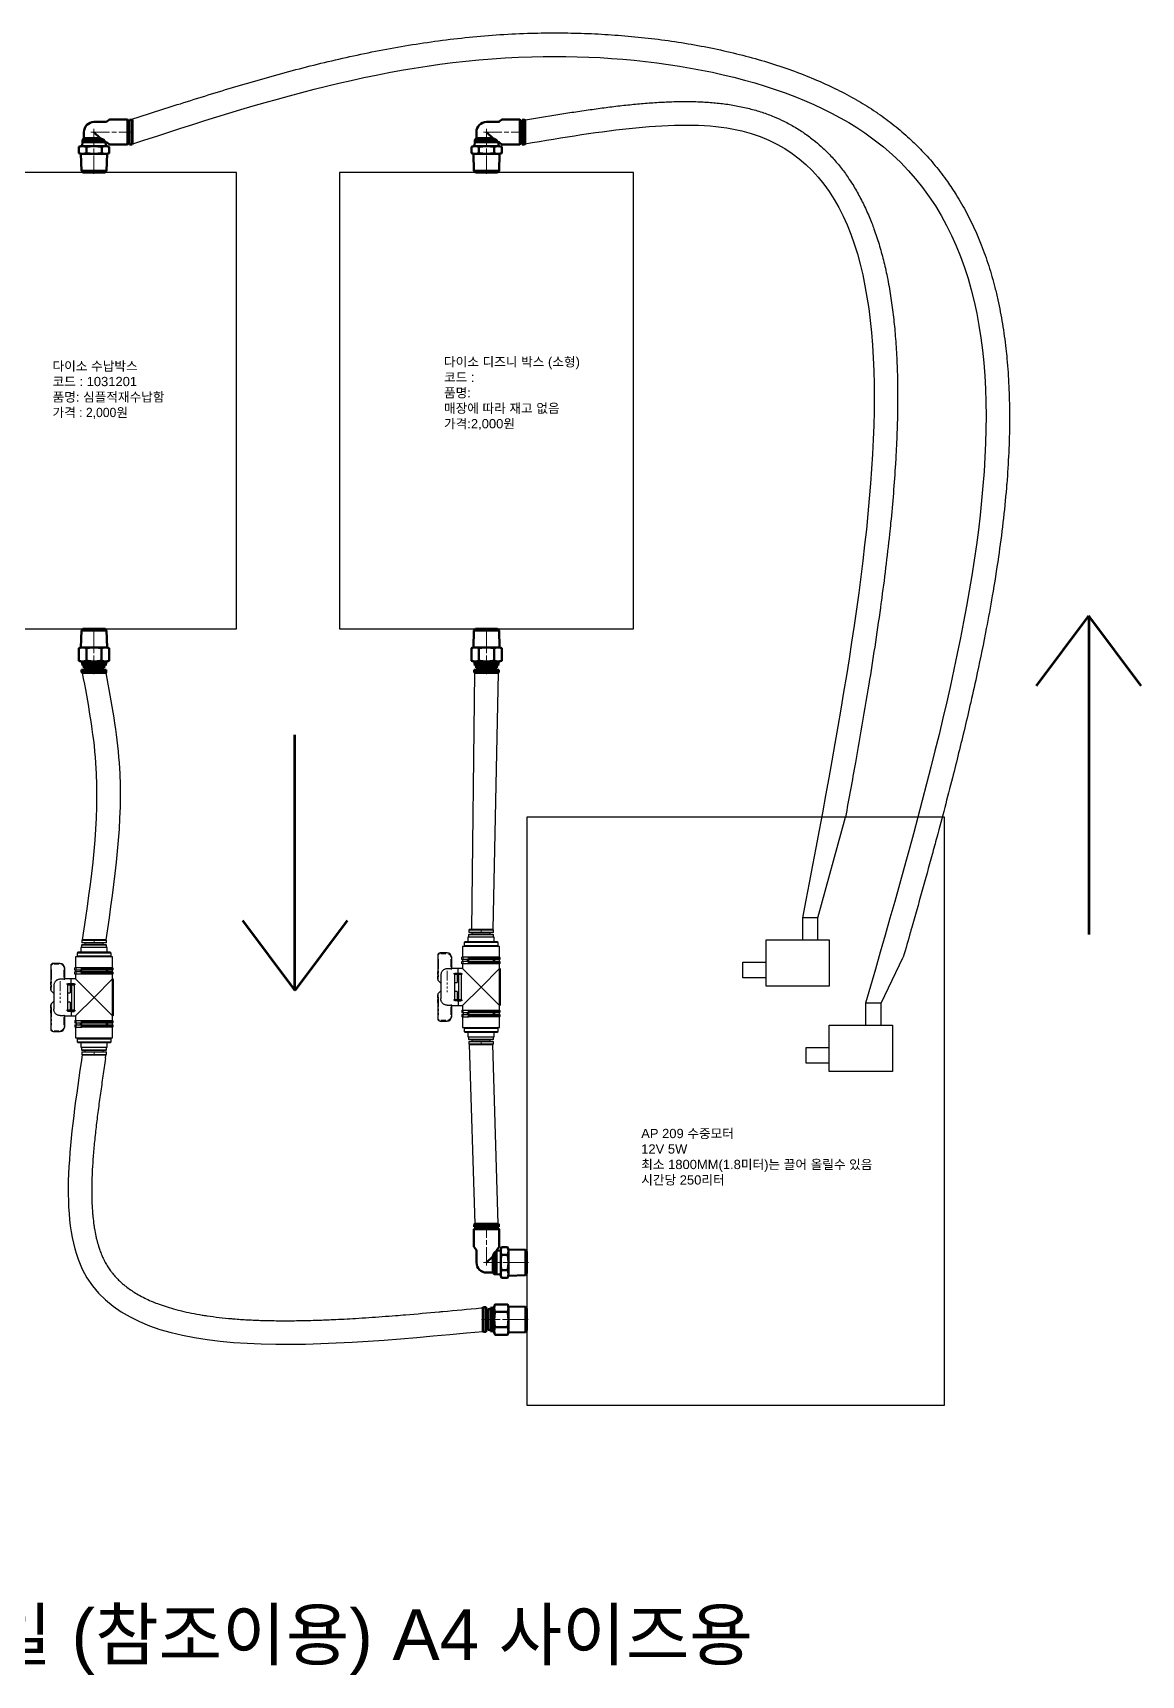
# Model space of a CAD drawing. Header units: millimetres. Extents: x 747 to 1883, y 1260 to 2217.
# Drawn here: x 898.8 to 1030.1, y 1479.7 to 1674.3 of the extents above; entities that cross this region are included whole.
import ezdxf

# ---------------------------------------------------------------- set-up
doc = ezdxf.new("R2010")
doc.units = ezdxf.units.MM
doc.linetypes.add('AM_ISO08W050', pattern=[18, 12, -1.5, 3, -1.5])
doc.linetypes.add('PHANTOM', pattern=[12.7, 6.35, -1.27, 1.27, -1.27, 1.27, -1.27])
doc.layers.add('AM_7', color=4, linetype='AM_ISO08W050', lineweight=20)
doc.layers.add('AM_VIS', color=7, linetype='Continuous', lineweight=50)
doc.layers.add('FORMAT', color=7, linetype='Continuous')
doc.styles.get("Standard").update_dxf_attribs({"font": 'arial.ttf'})

# ---------------------------------------------------------------- blocks, each defined once
blk = doc.blocks.new('GPL-1003')
at = {"layer": 'AM_7'}
for p, q in [((406.2, 2035.9), (433.2, 2035.9)), ((408.2, 2008.8), (408.2, 2037.9))]:
    blk.add_line(p, q, dxfattribs=at)
at = {"layer": 'AM_VIS'}
for p, q in [((408.2, 2042.4), (415.9, 2042.4)), ((416.5, 2042.7), (418, 2043.8)), ((418.6, 2044.1), (429.8, 2044.1)), ((430, 2043.8), (429.8, 2044.1)), ((429.8, 2027.8), (429.8, 2044.1)), ((430, 2043.8), (430, 2028)), ((431.1, 2041.8), (430, 2041.8)), ((431.1, 2041.8), (431.2, 2041.9)), ((431.1, 2041.8), (431.1, 2030.1)), ((431.2, 2027.9), (431.2, 2043.9)), ((432.8, 2043.9), (431.2, 2043.9)), ((432.8, 2043.9), (432.8, 2027.9)), ((432.8, 2043.9), (433.2, 2043.5)), ((433.2, 2043.5), (433.2, 2028.3)), ((400.7, 2029.4), (400.5, 2027.3)), ((401.7, 2031.9), (400.7, 2030.9)), ((400.7, 2029.4), (400.7, 2030.9)), ((414.5, 2030.9), (400.7, 2030.9)), ((415.7, 2029.4), (400.7, 2029.4)), ((401.7, 2031.9), (401.7, 2035.9)), ((412.2, 2031.9), (401.7, 2031.9)), ((412.2, 2031.9), (408.2, 2035.9)), ((412.2, 2031.9), (414.5, 2030.9)), ((414.5, 2030.9), (415.7, 2029.4)), ((415.7, 2029.4), (415.9, 2029.4)), ((415.7, 2029.4), (415.9, 2027.3)), ((416.5, 2029.2), (418, 2028)), ((418.6, 2027.8), (429.8, 2027.8)), ((430, 2028), (429.8, 2027.8)), ((431.1, 2030.1), (430, 2030.1)), ((431.1, 2030.1), (431.2, 2030)), ((432.8, 2027.9), (431.2, 2027.9)), ((432.8, 2027.9), (433.2, 2028.3)), ((399.7, 2026.8), (398.4, 2026.3)), ((398.4, 2022.3), (398.4, 2026.3)), ((399.7, 2021.8), (398.4, 2022.3)), ((400.9, 2026.8), (399.7, 2026.8)), ((400.1, 2010.8), (399.7, 2021.8)), ((399.7, 2021.8), (400.9, 2021.8)), ((408.2, 2026.8), (400.9, 2026.8)), ((400.9, 2021.8), (408.2, 2021.8)), ((403.3, 2022.3), (403.3, 2026.3)), ((415.6, 2026.8), (408.2, 2026.8)), ((408.2, 2021.8), (415.6, 2021.8)), ((413.2, 2022.3), (413.2, 2026.3)), ((416.7, 2026.8), (415.6, 2026.8)), ((415.6, 2021.8), (416.7, 2021.8)), ((416.4, 2010.8), (416.7, 2021.8)), ((416.7, 2026.8), (418.1, 2026.3)), ((416.7, 2021.8), (418.1, 2022.3)), ((418.1, 2022.3), (418.1, 2026.3)), ((401.1, 2009.8), (400.1, 2010.8)), ((400.1, 2010.8), (416.4, 2010.8)), ((415.4, 2009.8), (401.1, 2009.8)), ((415.4, 2009.8), (416.4, 2010.8))]:
    blk.add_line(p, q, dxfattribs=at)
for centre, radius, start, end in [((408.2, 2035.9), 6.5, 90, 180), ((415.9, 2043.4), 1, 270, 309.5226), ((418.6, 2043.1), 1, 90, 129.5226), ((415.9, 2028.4), 1, 50.4774, 90), ((418.6, 2028.8), 1, 230.4774, 270), ((400, 2027.3), 0.5, 270, 354.5077), ((416.4, 2027.3), 0.5, 185.4923, 270)]:
    blk.add_arc(centre, radius, start, end, dxfattribs=at)
for points, weights in [([(400.9, 2026.8), (399.7, 2026.8), (398.4, 2026.3)], [1, 1.05707706633, 1.03718535755]), ([(398.4, 2022.3), (399.7, 2021.8), (400.9, 2021.8)], [1.05396835254, 1.06559518032, 1]), ([(403.3, 2026.3), (402, 2026.8), (400.9, 2026.8)], [1.03718535755, 1.05707706633, 1]), ([(400.9, 2021.8), (402, 2021.8), (403.3, 2022.3)], [1, 1.06559518032, 1.05396835254]), ([(408.2, 2026.8), (406, 2026.8), (403.3, 2026.3)], [1, 1.05707706633, 1.03718535755]), ([(403.3, 2022.3), (406, 2021.8), (408.2, 2021.8)], [1.05396835254, 1.06559518032, 1]), ([(413.2, 2026.3), (410.5, 2026.8), (408.2, 2026.8)], [1.03718535755, 1.05707706633, 1]), ([(408.2, 2021.8), (410.5, 2021.8), (413.2, 2022.3)], [1, 1.06559518032, 1.05396835254]), ([(415.6, 2026.8), (414.5, 2026.8), (413.2, 2026.3)], [1, 1.05707706633, 1.03718535755]), ([(413.2, 2022.3), (414.5, 2021.8), (415.6, 2021.8)], [1.05396835254, 1.06559518032, 1]), ([(418.1, 2026.3), (416.7, 2026.8), (415.6, 2026.8)], [1.03718535755, 1.05707706633, 1]), ([(415.6, 2021.8), (416.7, 2021.8), (418.1, 2022.3)], [1, 1.06559518032, 1.05396835254])]:
    blk.add_rational_spline(points, weights, degree=2, dxfattribs=at)
blk = doc.blocks.new('GPC-1003')
at = {"layer": 'AM_7'}
blk.add_line((382.4, 2025.2), (412.7, 2025.2), dxfattribs=at)
at = {"layer": 'AM_VIS'}
for p, q in [((383.1, 2032.4), (384.1, 2033.4)), ((383.1, 2018.1), (383.1, 2032.4)), ((384.1, 2033.4), (395.1, 2033.7)), ((384.1, 2033.4), (384.1, 2017.1)), ((395.1, 2033.7), (395.6, 2035.1)), ((395.1, 2032.6), (395.1, 2033.7)), ((395.1, 2025.2), (395.1, 2032.6)), ((395.6, 2035.1), (403.7, 2035.1)), ((395.6, 2030.1), (403.7, 2030.1)), ((404.2, 2033.7), (403.7, 2035.1)), ((404.2, 2032.6), (404.2, 2033.7)), ((404.2, 2033), (405.2, 2033)), ((404.2, 2025.2), (404.2, 2032.6)), ((406.7, 2032.7), (405.2, 2033)), ((405.2, 2017.5), (405.2, 2033)), ((406.7, 2017.7), (406.7, 2032.7)), ((408.3, 2031.9), (406.7, 2031.9)), ((408.3, 2031.9), (408.3, 2018.6)), ((409.4, 2031.1), (408.3, 2031.1)), ((409.4, 2031.1), (409.5, 2031.2)), ((409.4, 2031.1), (409.4, 2019.4)), ((409.5, 2017.2), (409.5, 2033.2)), ((411.1, 2033.2), (409.5, 2033.2)), ((411.1, 2033.2), (411.1, 2017.2)), ((411.1, 2033.2), (411.5, 2032.8)), ((411.5, 2032.8), (411.5, 2017.6)), ((383.1, 2018.1), (384.1, 2017.1)), ((384.1, 2017.1), (395.1, 2016.7)), ((395.1, 2017.9), (395.1, 2025.2)), ((395.1, 2016.7), (395.1, 2017.9)), ((395.6, 2020.3), (403.7, 2020.3)), ((404.2, 2017.9), (404.2, 2025.2)), ((404.2, 2016.7), (404.2, 2017.9)), ((404.2, 2017.5), (405.2, 2017.5)), ((406.7, 2017.7), (405.2, 2017.5)), ((408.3, 2018.6), (406.7, 2018.6)), ((409.4, 2019.4), (408.3, 2019.4)), ((409.4, 2019.4), (409.5, 2019.3)), ((411.1, 2017.2), (409.5, 2017.2)), ((411.1, 2017.2), (411.5, 2017.6)), ((395.1, 2016.7), (395.6, 2015.4)), ((395.6, 2015.4), (403.7, 2015.4)), ((404.2, 2016.7), (403.7, 2015.4))]:
    blk.add_line(p, q, dxfattribs=at)
for points, weights in [([(395.6, 2035.1), (395.1, 2033.7), (395.1, 2032.6)], [1.08152359474, 1.0794349151, 1]), ([(395.1, 2032.6), (395.1, 2031.5), (395.6, 2030.1)], [1, 1.0794349151, 1.08152359474]), ([(395.6, 2030.1), (395.1, 2027.5), (395.1, 2025.2)], [1.08152359474, 1.0794349151, 1]), ([(404.2, 2032.6), (404.2, 2033.7), (403.7, 2035.1)], [1, 1.0794349151, 1.08152359474]), ([(403.7, 2030.1), (404.2, 2031.5), (404.2, 2032.6)], [1.08152359474, 1.0794349151, 1]), ([(404.2, 2025.2), (404.2, 2027.5), (403.7, 2030.1)], [1, 1.0794349151, 1.08152359474]), ([(395.1, 2025.2), (395.1, 2023), (395.6, 2020.3)], [1, 1.0794349151, 1.08152359474]), ([(395.6, 2020.3), (395.1, 2019), (395.1, 2017.9)], [1.08152359474, 1.0794349151, 1]), ([(395.1, 2017.9), (395.1, 2016.7), (395.6, 2015.4)], [1, 1.0794349151, 1.08152359474]), ([(403.7, 2020.3), (404.2, 2023), (404.2, 2025.2)], [1.08152359474, 1.0794349151, 1]), ([(404.2, 2017.9), (404.2, 2019), (403.7, 2020.3)], [1, 1.0794349151, 1.08152359474]), ([(403.7, 2015.4), (404.2, 2016.7), (404.2, 2017.9)], [1.08152359474, 1.0794349151, 1])]:
    blk.add_rational_spline(points, weights, degree=2, dxfattribs=at)
blk = doc.blocks.new('SW_CENTERMARKSYMBOL_4')
at = {"layer": 'FORMAT', "color": 0}
for p, q in [((-2.5, 0), (-3, 0)), ((0, 0), (-2.5, 0)), ((0, 2.5), (0, 3)), ((0, 0), (0, 2.5)), ((0, 0), (0, -2.5)), ((0, 0), (2.5, 0)), ((2.5, 0), (3, 0)), ((0, -2.5), (0, -3))]:
    blk.add_line(p, q, dxfattribs=at)
blk = doc.blocks.new('SW_CENTERMARKSYMBOL_5')
at = {"layer": 'FORMAT', "color": 0}
for p, q in [((-2.5, 0), (-3, 0)), ((0, 0), (-2.5, 0)), ((0, 2.5), (0, 3)), ((0, 0), (0, 2.5)), ((0, 0), (0, -2.5)), ((0, 0), (2.5, 0)), ((2.5, 0), (3, 0)), ((0, -2.5), (0, -3))]:
    blk.add_line(p, q, dxfattribs=at)
blk = doc.blocks.new('BUC_BALL_VALVE')
at = {"color": 7, "linetype": 'Continuous', "lineweight": 25}
for p, q in [((978.2, 1518.6), (977.9, 1518.3)), ((977.9, 1518.3), (977.9, 1516.8)), ((986.1, 1518.3), (977.9, 1518.3)), ((978.5, 1521.8), (978.1, 1521.4)), ((978.1, 1521.4), (978.1, 1519.8)), ((994, 1518.6), (978.2, 1518.6)), ((980.1, 1519.8), (980.2, 1519.7)), ((980.2, 1519.7), (980.2, 1518.6)), ((991.9, 1519.7), (980.2, 1519.7)), ((994.2, 1518.3), (986.1, 1518.3)), ((991.9, 1519.7), (992, 1519.8)), ((991.9, 1518.6), (991.9, 1519.7)), ((994.1, 1521.4), (993.7, 1521.8)), ((994.2, 1518.3), (994, 1518.6)), ((994.1, 1519.8), (994.1, 1521.4)), ((994.2, 1516.8), (994.2, 1518.3)), ((974.1, 1510.8), (974.1, 1503.8)), ((998.1, 1510.8), (974.1, 1510.8)), ((975.6, 1513.8), (975.1, 1513.3)), ((975.1, 1513.3), (975.1, 1511.3)), ((997.1, 1513.3), (975.1, 1513.3)), ((975.1, 1511.3), (975.6, 1510.8)), ((997.1, 1511.3), (975.1, 1511.3)), ((986.1, 1513.8), (975.6, 1513.8)), ((977.6, 1516.8), (977.6, 1513.8)), ((994.6, 1516.8), (977.6, 1516.8)), ((996.6, 1513.8), (986.1, 1513.8)), ((994.6, 1513.8), (994.6, 1516.8)), ((997.1, 1513.3), (996.6, 1513.8)), ((996.6, 1510.8), (997.1, 1511.3)), ((997.1, 1511.3), (997.1, 1513.3)), ((998.1, 1503.8), (998.1, 1510.8)), ((958.1, 1505.1), (958.1, 1489.1)), ((964.1, 1506.6), (959.6, 1506.6)), ((967.1, 1496.4), (967.1, 1503.6)), ((973.6, 1502.3), (973.6, 1503.8)), ((974.6, 1503.8), (973.6, 1503.8)), ((974.6, 1502.3), (973.6, 1502.3)), ((973.6, 1499.6), (973.6, 1501.1)), ((974.6, 1501.1), (973.6, 1501.1)), ((974.6, 1499.6), (973.6, 1499.6)), ((974.1, 1502.3), (974.1, 1501.1)), ((974.1, 1499.6), (974.1, 1496.6)), ((978.1, 1503.8), (974.6, 1503.8)), ((978.1, 1502.3), (974.6, 1502.3)), ((978.1, 1501.1), (974.6, 1501.1)), ((978.1, 1499.6), (974.6, 1499.6)), ((977.7, 1503.5), (977.7, 1502.6)), ((998.4, 1503.5), (977.7, 1503.5)), ((998.4, 1502.6), (977.7, 1502.6)), ((977.7, 1500.8), (977.7, 1499.9)), ((998.4, 1500.8), (977.7, 1500.8)), ((998.4, 1499.9), (977.7, 1499.9)), ((998.1, 1503.8), (978.1, 1503.8)), ((998.1, 1502.3), (978.1, 1502.3)), ((998.1, 1501.1), (978.1, 1501.1)), ((998.1, 1499.6), (978.1, 1499.6)), ((998.4, 1503.5), (998.1, 1503.8)), ((998.1, 1502.3), (998.4, 1502.6)), ((998.1, 1501.1), (998.1, 1502.3)), ((998.4, 1500.8), (998.1, 1501.1)), ((998.1, 1499.6), (998.4, 1499.9)), ((998.1, 1496.6), (998.1, 1499.6)), ((998.4, 1502.6), (998.4, 1503.5)), ((998.4, 1499.9), (998.4, 1500.8)), ((957.9, 1494.4), (958.1, 1494.4)), ((957.9, 1494.4), (957.9, 1494.3)), ((957.9, 1494.4), (958.1, 1494.4)), ((957.9, 1494.4), (957.9, 1494.4)), ((957.9, 1494.3), (958.1, 1494.3)), ((957.9, 1494.3), (957.9, 1494.2)), ((957.9, 1494.2), (958.1, 1494.2)), ((957.9, 1494.2), (957.9, 1494)), ((957.9, 1494), (957.9, 1493.8)), ((957.9, 1494), (958.1, 1494)), ((957.9, 1493.8), (958.1, 1493.8)), ((957.9, 1493.8), (957.9, 1493.4)), ((957.9, 1493.4), (958.1, 1493.4)), ((957.9, 1493.4), (957.9, 1493.2)), ((957.9, 1493.2), (958.1, 1493.2)), ((957.9, 1493.2), (957.9, 1493)), ((957.9, 1493), (958.1, 1493)), ((957.9, 1493), (957.9, 1492.9)), ((957.9, 1492.9), (958.1, 1492.9)), ((957.9, 1492.9), (957.9, 1492.8)), ((957.9, 1492.8), (958.1, 1492.8)), ((957.9, 1492.8), (957.9, 1492.7)), ((957.9, 1492.7), (958.1, 1492.7)), ((957.9, 1492.7), (958.1, 1492.7)), ((957.9, 1492.7), (957.9, 1492.7)), ((957.9, 1492.7), (958.1, 1492.7)), ((957.9, 1492.7), (957.9, 1492.7)), ((957.9, 1491.6), (957.9, 1490.6)), ((957.9, 1491.6), (958.1, 1491.6)), ((957.9, 1490.6), (957.9, 1489.6)), ((957.9, 1490.6), (958.1, 1490.6)), ((957.9, 1489.6), (958.1, 1489.6)), ((958.1, 1489.1), (958.6, 1488.6)), ((958.6, 1488.6), (960.1, 1487.1)), ((966.6, 1496.3), (964.1, 1496.3)), ((974.1, 1496.6), (967.1, 1496.6)), ((969.1, 1493.6), (970.6, 1493.6)), ((969.1, 1492.6), (969.1, 1493.6)), ((969.1, 1487.6), (969.1, 1492.6)), ((969.1, 1487.6), (970.6, 1487.6)), ((969.1, 1481.6), (969.1, 1487.6)), ((970.6, 1493.6), (970.6, 1492.6)), ((970.6, 1492.6), (970.6, 1487.6)), ((970.6, 1488), (971.8, 1488)), ((971.8, 1493.6), (973.3, 1493.6)), ((971.8, 1492.6), (971.8, 1493.6)), ((971.8, 1476.6), (971.8, 1492.6)), ((973.3, 1493.6), (973.3, 1492.6)), ((973.3, 1492.6), (973.3, 1476.6)), ((986.1, 1484.6), (974.1, 1496.6)), ((986.1, 1484.6), (998.1, 1496.6)), ((998.6, 1496.1), (998.1, 1496.6)), ((998.1, 1472.6), (998.1, 1496.6)), ((998.6, 1484.6), (998.6, 1496.1)), ((957.9, 1479.6), (957.9, 1478.6)), ((957.9, 1479.6), (958.1, 1479.6)), ((957.9, 1478.6), (958.1, 1478.6)), ((957.9, 1478.6), (957.9, 1477.6)), ((957.9, 1477.6), (958.1, 1477.6)), ((957.9, 1476.6), (958.1, 1476.6)), ((957.9, 1476.6), (957.9, 1476.5)), ((957.9, 1476.6), (958.1, 1476.6)), ((957.9, 1476.6), (957.9, 1476.6)), ((957.9, 1476.5), (958.1, 1476.5)), ((957.9, 1476.5), (957.9, 1476.3)), ((957.9, 1476.3), (958.1, 1476.3)), ((957.9, 1476.3), (957.9, 1476.2)), ((957.9, 1476.2), (958.1, 1476.2)), ((957.9, 1476.2), (957.9, 1476)), ((957.9, 1476), (957.9, 1475.8)), ((957.9, 1476), (958.1, 1476)), ((957.9, 1475.8), (957.9, 1475.3)), ((957.9, 1475.8), (958.1, 1475.8)), ((958.6, 1480.6), (958.1, 1480.1)), ((958.1, 1480.1), (958.1, 1464.1)), ((960.1, 1482.1), (958.6, 1480.6)), ((969.1, 1476.6), (969.1, 1481.6)), ((970.6, 1481.6), (969.1, 1481.6)), ((969.1, 1475.6), (969.1, 1476.6)), ((970.6, 1475.6), (969.1, 1475.6)), ((970.6, 1481.6), (970.6, 1476.6)), ((970.6, 1481.2), (971.8, 1481.2)), ((970.6, 1476.6), (970.6, 1475.6)), ((971.8, 1475.6), (971.8, 1476.6)), ((971.8, 1475.6), (973.3, 1475.6)), ((973.3, 1476.6), (973.3, 1475.6)), ((974.1, 1472.6), (986.1, 1484.6)), ((998.1, 1472.6), (986.1, 1484.6)), ((998.6, 1473.1), (998.6, 1484.6)), ((957.9, 1475.3), (958.1, 1475.3)), ((957.9, 1475.3), (957.9, 1475.1)), ((957.9, 1475.1), (958.1, 1475.1)), ((957.9, 1475.1), (957.9, 1474.9)), ((957.9, 1474.9), (958.1, 1474.9)), ((957.9, 1474.9), (957.9, 1474.8)), ((957.9, 1474.8), (958.1, 1474.8)), ((957.9, 1474.8), (957.9, 1474.7)), ((957.9, 1474.7), (958.1, 1474.7)), ((957.9, 1474.7), (957.9, 1474.6)), ((957.9, 1474.6), (958.1, 1474.6)), ((957.9, 1474.6), (958.1, 1474.6)), ((957.9, 1474.6), (957.9, 1474.6)), ((964.1, 1472.9), (966.6, 1472.9)), ((967.1, 1465.6), (967.1, 1472.8)), ((967.1, 1472.6), (974.1, 1472.6)), ((973.6, 1469.6), (973.6, 1468.1)), ((973.6, 1469.6), (974.6, 1469.6)), ((973.6, 1468.1), (974.6, 1468.1)), ((973.6, 1466.9), (973.6, 1465.4)), ((973.6, 1466.9), (974.6, 1466.9)), ((974.6, 1465.4), (973.6, 1465.4)), ((974.1, 1472.6), (974.1, 1469.6)), ((974.1, 1465.4), (974.1, 1458.4)), ((974.6, 1469.6), (978.1, 1469.6)), ((974.6, 1468.1), (974.6, 1466.9)), ((974.6, 1468.1), (978.1, 1468.1)), ((974.6, 1466.9), (978.1, 1466.9)), ((974.6, 1465.4), (978.1, 1465.4)), ((977.7, 1469.3), (998.4, 1469.3)), ((977.7, 1469.3), (977.7, 1468.4)), ((977.7, 1468.4), (998.4, 1468.4)), ((977.7, 1466.6), (998.4, 1466.6)), ((977.7, 1466.6), (977.7, 1465.7)), ((977.7, 1465.7), (998.4, 1465.7)), ((978.1, 1469.6), (998.1, 1469.6)), ((978.1, 1468.1), (998.1, 1468.1)), ((978.1, 1466.9), (998.1, 1466.9)), ((998.1, 1465.4), (978.1, 1465.4)), ((998.1, 1472.6), (998.6, 1473.1)), ((998.1, 1469.6), (998.1, 1472.6)), ((998.4, 1469.3), (998.1, 1469.6)), ((998.1, 1468.1), (998.4, 1468.4)), ((998.1, 1466.9), (998.1, 1468.1)), ((998.4, 1466.6), (998.1, 1466.9)), ((998.1, 1465.4), (998.4, 1465.7)), ((998.1, 1458.4), (998.1, 1465.4)), ((998.4, 1468.4), (998.4, 1469.3)), ((998.4, 1465.7), (998.4, 1466.6)), ((959.6, 1462.6), (964.1, 1462.6)), ((974.1, 1458.4), (998.1, 1458.4)), ((975.6, 1458.4), (975.1, 1457.9)), ((975.1, 1457.9), (975.1, 1455.9)), ((975.1, 1457.9), (997.1, 1457.9)), ((975.1, 1455.9), (975.6, 1455.4)), ((975.1, 1455.9), (986.1, 1455.9)), ((975.6, 1455.4), (996.6, 1455.4)), ((977.6, 1455.4), (977.6, 1452.4)), ((986.1, 1455.9), (997.1, 1455.9)), ((994.6, 1452.4), (994.6, 1455.4)), ((997.1, 1457.9), (996.6, 1458.4)), ((996.6, 1455.4), (997.1, 1455.9)), ((997.1, 1455.9), (997.1, 1457.9)), ((977.6, 1452.4), (986.1, 1452.4)), ((977.9, 1452.4), (977.9, 1450.8)), ((977.9, 1450.8), (978.2, 1450.6)), ((977.9, 1450.8), (994.2, 1450.8)), ((978.1, 1449.4), (978.1, 1447.8)), ((978.1, 1447.8), (978.5, 1447.4)), ((978.2, 1450.6), (994, 1450.6)), ((978.5, 1447.4), (993.7, 1447.4)), ((980.2, 1449.5), (980.1, 1449.4)), ((980.2, 1450.6), (980.2, 1449.5)), ((980.2, 1449.5), (991.9, 1449.5)), ((986.1, 1452.4), (994.6, 1452.4)), ((991.9, 1449.5), (991.9, 1450.6)), ((992, 1449.4), (991.9, 1449.5)), ((993.7, 1447.4), (994.1, 1447.8)), ((994, 1450.6), (994.2, 1450.8)), ((994.1, 1447.8), (994.1, 1449.4)), ((994.2, 1450.8), (994.2, 1452.4))]:
    blk.add_line(p, q, dxfattribs=at)
at = {"color": 8, "linetype": 'PHANTOM', "lineweight": 18}
for p, q in [((986.1, 1521.2), (986.1, 1520)), ((958.1, 1505.1), (958.2, 1505.1)), ((958.6, 1502.6), (958.6, 1491.1)), ((959.6, 1506.2), (959.6, 1506.4)), ((963.4, 1506.1), (960.2, 1506.1)), ((964.1, 1506.2), (964.1, 1506.4)), ((966.6, 1503.6), (966.9, 1503.6)), ((966.6, 1497.4), (966.6, 1502.5)), ((974.6, 1502.5), (974.6, 1503.6)), ((974.6, 1499.8), (974.6, 1500.9)), ((964.1, 1495.1), (964.1, 1481.2)), ((970.3, 1492.6), (969.3, 1492.6)), ((973, 1492.6), (972, 1492.6)), ((958.6, 1478.1), (958.6, 1466.6)), ((969.3, 1476.6), (970.3, 1476.6)), ((972, 1476.6), (973, 1476.6)), ((966.6, 1466.7), (966.6, 1471.8)), ((966.6, 1465.6), (966.9, 1465.6)), ((974.6, 1469.4), (974.6, 1468.3)), ((974.6, 1465.6), (974.6, 1466.7)), ((958.5, 1464.1), (958.2, 1464.1)), ((959.6, 1462.6), (959.6, 1462.7)), ((960.2, 1463.1), (963.4, 1463.1)), ((964.1, 1463), (964.1, 1462.7)), ((986.1, 1449.2), (986.1, 1448))]:
    blk.add_line(p, q, dxfattribs=at)
at = {"color": 7, "linetype": 'Continuous', "lineweight": 25}
for centre, radius, start, end in [((959.6, 1505.1), 1.5, 90, 180), ((964.1, 1503.6), 3, 0, 90), ((964.1, 1465.6), 3, 270, 0), ((959.6, 1464.1), 1.5, 180, 270)]:
    blk.add_arc(centre, radius, start, end, dxfattribs=at)
for points, knots in [([(986.1, 1521.4), (985.7, 1521.4), (985.1, 1521.4), (984.4, 1521.4), (983.6, 1521.4), (982.9, 1521.4), (982.3, 1521.4), (981.6, 1521.4), (981, 1521.4), (980.5, 1521.4), (980, 1521.4), (979.5, 1521.4), (979, 1521.4), (978.6, 1521.4), (978.4, 1521.4), (978.2, 1521.4), (978.1, 1521.4), (978.1, 1521.4), (978.1, 1521.4), (978.1, 1521.4)], [0, 0, 0, 0, 0.084673, 0.126899, 0.169124, 0.253768, 0.295988, 0.338208, 0.422802, 0.465017, 0.50723, 0.591781, 0.677645, 0.740193, 0.802744, 0.867081, 0.93142, 0.994679, 1, 1, 1, 1]), ([(986.1, 1519.8), (985.6, 1519.8), (985.1, 1519.8), (984.1, 1519.8), (983.6, 1519.8), (982.6, 1519.8), (982.2, 1519.8), (981.2, 1519.8), (980.8, 1519.8), (980, 1519.8), (979.7, 1519.8), (979.1, 1519.8), (978.8, 1519.8), (978.4, 1519.8), (978.3, 1519.8), (978.1, 1519.8), (978.1, 1519.8), (978.1, 1519.8)], [0, 0, 0, 0, 0.125, 0.125, 0.25, 0.25, 0.375, 0.375, 0.5, 0.5, 0.625, 0.625, 0.75, 0.75, 0.875, 0.875, 1, 1, 1, 1]), ([(993.7, 1521.8), (993.7, 1521.8), (993.7, 1521.8), (993.6, 1521.8), (993.6, 1521.8), (993.5, 1521.8), (993.5, 1521.8), (993.4, 1521.8), (993.2, 1521.8), (993, 1521.8), (992.9, 1521.8), (992.7, 1521.8), (992.5, 1521.8), (992.3, 1521.8), (992.1, 1521.8), (991.9, 1521.8), (991.7, 1521.8), (991.4, 1521.8), (990.9, 1521.8), (990.3, 1521.8), (989.7, 1521.8), (989.2, 1521.8), (988.9, 1521.8), (988.6, 1521.8), (988.4, 1521.8), (988, 1521.8), (987.6, 1521.8), (987.3, 1521.8), (987, 1521.8), (986.7, 1521.8), (986.4, 1521.8), (986, 1521.8), (985.6, 1521.8), (985.3, 1521.8), (985, 1521.8), (984.7, 1521.8), (984.3, 1521.8), (984, 1521.8), (983.6, 1521.8), (983.3, 1521.8), (983.1, 1521.8), (982.7, 1521.8), (982.4, 1521.8), (982.1, 1521.8), (981.8, 1521.8), (981.5, 1521.8), (981.2, 1521.8), (981, 1521.8), (980.7, 1521.8), (980.5, 1521.8), (980.2, 1521.8), (980, 1521.8), (979.8, 1521.8), (979.6, 1521.8), (979.4, 1521.8), (979.3, 1521.8), (979.1, 1521.8), (979, 1521.8), (978.8, 1521.8), (978.7, 1521.8), (978.6, 1521.8), (978.6, 1521.8), (978.5, 1521.8), (978.5, 1521.8), (978.5, 1521.8), (978.5, 1521.8), (978.5, 1521.8)], [0, 0, 0, 0, 0.011057, 0.033179, 0.044236, 0.066357, 0.077415, 0.099536, 0.121657, 0.14378, 0.154837, 0.17696, 0.188017, 0.199075, 0.221198, 0.232256, 0.243314, 0.265439, 0.287564, 0.331908, 0.354036, 0.376166, 0.387224, 0.398283, 0.409341, 0.4204, 0.442533, 0.453591, 0.46465, 0.475709, 0.486768, 0.497827, 0.51996, 0.531019, 0.542078, 0.553137, 0.564196, 0.586328, 0.597387, 0.608445, 0.619504, 0.630562, 0.652692, 0.66375, 0.674809, 0.696936, 0.707994, 0.719052, 0.741178, 0.752236, 0.763294, 0.785418, 0.796476, 0.818599, 0.829656, 0.840714, 0.862836, 0.873894, 0.896015, 0.907073, 0.929194, 0.940252, 0.962373, 0.97343, 0.995551, 1, 1, 1, 1]), ([(994.1, 1521.4), (994.1, 1521.4), (994, 1521.4), (993.8, 1521.4), (993.7, 1521.4), (993.4, 1521.4), (993.3, 1521.4), (993.1, 1521.4), (993, 1521.4), (992.6, 1521.4), (992.3, 1521.4), (991.8, 1521.4), (991.6, 1521.4), (991.2, 1521.4), (991, 1521.4), (990.3, 1521.4), (989.8, 1521.4), (989.1, 1521.4), (988.8, 1521.4), (988.3, 1521.4), (988, 1521.4), (987.5, 1521.4), (987.2, 1521.4), (986.6, 1521.4), (986.4, 1521.4), (986.1, 1521.4)], [0, 0, 0, 0, 0.125, 0.125, 0.25, 0.25, 0.3125, 0.3125, 0.375, 0.375, 0.5, 0.5, 0.5625, 0.5625, 0.625, 0.625, 0.75, 0.75, 0.8125, 0.8125, 0.875, 0.875, 0.9375, 0.9375, 1, 1, 1, 1]), ([(994.1, 1519.8), (994.1, 1519.8), (994.1, 1519.8), (994, 1519.8), (993.8, 1519.8), (993.6, 1519.8), (993.3, 1519.8), (992.9, 1519.8), (992.4, 1519.8), (991.9, 1519.8), (991.3, 1519.8), (990.7, 1519.8), (990.1, 1519.8), (989.4, 1519.8), (988.8, 1519.8), (988.1, 1519.8), (987.4, 1519.8), (986.8, 1519.8), (986.3, 1519.8), (986.1, 1519.8)], [0, 0, 0, 0, 0.048691, 0.113007, 0.179161, 0.245312, 0.309916, 0.374514, 0.441383, 0.508244, 0.566811, 0.625371, 0.686281, 0.747181, 0.797088, 0.846991, 0.898777, 0.950561, 1, 1, 1, 1]), ([(978.1, 1501.7), (978.1, 1501.6), (978.1, 1501.5), (978, 1501.4), (978, 1501.4), (977.8, 1501.2), (977.7, 1501.2), (977.6, 1501.2), (977.5, 1501.2), (977.4, 1501.2), (977.3, 1501.3), (977.2, 1501.3), (977.2, 1501.4), (977.1, 1501.5), (977.1, 1501.6), (977.1, 1501.8), (977.1, 1501.9), (977.2, 1502), (977.2, 1502), (977.4, 1502.2), (977.5, 1502.2), (977.7, 1502.2), (977.8, 1502.2), (978, 1502), (978, 1502), (978.1, 1501.9), (978.1, 1501.8), (978.1, 1501.7)], [0, 0, 0, 0, 0.0625, 0.0625, 0.125, 0.125, 0.25, 0.25, 0.3125, 0.3125, 0.375, 0.375, 0.4375, 0.4375, 0.5, 0.5, 0.5625, 0.5625, 0.625, 0.625, 0.75, 0.75, 0.875, 0.875, 0.9375, 0.9375, 1, 1, 1, 1]), ([(977.7, 1503.5), (977.8, 1503.5), (977.9, 1503.6), (978.1, 1503.7), (978.1, 1503.8)], [0, 0, 0, 0, 0.504254, 1, 1, 1, 1]), ([(978.1, 1502.3), (978.1, 1502.3), (977.9, 1502.4), (977.8, 1502.5), (977.7, 1502.6)], [0, 0, 0, 0, 0.495746, 1, 1, 1, 1]), ([(977.7, 1500.8), (977.8, 1500.8), (977.9, 1500.9), (978.1, 1501), (978.1, 1501.1)], [0, 0, 0, 0, 0.504254, 1, 1, 1, 1]), ([(978.1, 1499.6), (978.1, 1499.6), (977.9, 1499.7), (977.8, 1499.8), (977.7, 1499.9)], [0, 0, 0, 0, 0.495746, 1, 1, 1, 1]), ([(994, 1501.7), (994, 1501.8), (994, 1501.9), (994.1, 1502), (994.1, 1502), (994.3, 1502.2), (994.4, 1502.2), (994.6, 1502.2), (994.6, 1502.2), (994.7, 1502.2), (994.8, 1502.1), (994.9, 1502), (994.9, 1502), (995, 1501.9), (995, 1501.8), (995, 1501.6), (995, 1501.5), (994.9, 1501.4), (994.9, 1501.3), (994.8, 1501.2), (994.6, 1501.2), (994.4, 1501.2), (994.3, 1501.2), (994.1, 1501.4), (994.1, 1501.4), (994, 1501.5), (994, 1501.6), (994, 1501.7)], [0, 0, 0, 0, 0.0625, 0.0625, 0.125, 0.125, 0.25, 0.25, 0.3125, 0.3125, 0.375, 0.375, 0.4375, 0.4375, 0.5, 0.5, 0.5625, 0.5625, 0.625, 0.625, 0.75, 0.75, 0.875, 0.875, 0.9375, 0.9375, 1, 1, 1, 1]), ([(964.1, 1496.3), (963.8, 1496.3), (963.5, 1496.3), (963, 1496.2), (962.8, 1496.1), (962.3, 1495.9), (962, 1495.8), (961.6, 1495.5), (961.4, 1495.3), (961, 1494.9), (960.9, 1494.7), (960.6, 1494.2), (960.5, 1494), (960.3, 1493.5), (960.2, 1493.3), (960.1, 1492.7), (960.1, 1492.5), (960.1, 1492.2)], [0, 0, 0, 0, 0.125, 0.125, 0.25, 0.25, 0.375, 0.375, 0.5, 0.5, 0.625, 0.625, 0.75, 0.75, 0.875, 0.875, 1, 1, 1, 1]), ([(960.1, 1492.2), (960.1, 1491.7), (960.1, 1490.6), (960.1, 1487.9), (960.1, 1486.3), (960.1, 1482.9), (960.1, 1481.3), (960.1, 1478.5), (960.1, 1477.5), (960.1, 1477)], [0, 0, 0, 0, 0.25, 0.25, 0.5, 0.5, 0.75, 0.75, 1, 1, 1, 1]), ([(966.6, 1496.3), (966.7, 1496.3), (966.8, 1496.3), (967, 1496.4), (967.1, 1496.4), (967.1, 1496.4)], [0, 0, 0, 0, 0.5, 0.5, 1, 1, 1, 1]), ([(971.2, 1493.6), (971.3, 1493.6), (971.3, 1493.6), (971.5, 1493.5), (971.5, 1493.5), (971.6, 1493.3), (971.7, 1493.2), (971.7, 1493), (971.7, 1493), (971.6, 1492.9), (971.6, 1492.8), (971.5, 1492.7), (971.5, 1492.7), (971.3, 1492.6), (971.3, 1492.6), (971.1, 1492.6), (971, 1492.6), (970.9, 1492.7), (970.8, 1492.7), (970.7, 1492.9), (970.7, 1493), (970.7, 1493.2), (970.7, 1493.3), (970.8, 1493.5), (970.9, 1493.5), (971, 1493.6), (971.1, 1493.6), (971.2, 1493.6)], [0, 0, 0, 0, 0.0625, 0.0625, 0.125, 0.125, 0.25, 0.25, 0.3125, 0.3125, 0.375, 0.375, 0.4375, 0.4375, 0.5, 0.5, 0.5625, 0.5625, 0.625, 0.625, 0.75, 0.75, 0.875, 0.875, 0.9375, 0.9375, 1, 1, 1, 1]), ([(964.1, 1472.9), (963.8, 1472.9), (963.5, 1472.9), (963, 1473), (962.8, 1473.1), (962.3, 1473.3), (962, 1473.4), (961.6, 1473.7), (961.4, 1473.9), (961, 1474.3), (960.9, 1474.5), (960.6, 1474.9), (960.5, 1475.2), (960.3, 1475.7), (960.2, 1475.9), (960.1, 1476.5), (960.1, 1476.7), (960.1, 1477)], [0, 0, 0, 0, 0.125, 0.125, 0.25, 0.25, 0.375, 0.375, 0.5, 0.5, 0.625, 0.625, 0.75, 0.75, 0.875, 0.875, 1, 1, 1, 1]), ([(971.2, 1475.6), (971.1, 1475.6), (971, 1475.6), (970.9, 1475.7), (970.8, 1475.7), (970.7, 1475.9), (970.7, 1476), (970.7, 1476.1), (970.7, 1476.2), (970.7, 1476.3), (970.7, 1476.4), (970.8, 1476.5), (970.9, 1476.5), (971, 1476.6), (971.1, 1476.6), (971.3, 1476.6), (971.3, 1476.6), (971.5, 1476.5), (971.5, 1476.5), (971.6, 1476.3), (971.7, 1476.2), (971.7, 1476), (971.6, 1475.9), (971.5, 1475.7), (971.5, 1475.7), (971.3, 1475.6), (971.3, 1475.6), (971.2, 1475.6)], [0, 0, 0, 0, 0.0625, 0.0625, 0.125, 0.125, 0.25, 0.25, 0.3125, 0.3125, 0.375, 0.375, 0.4375, 0.4375, 0.5, 0.5, 0.5625, 0.5625, 0.625, 0.625, 0.75, 0.75, 0.875, 0.875, 0.9375, 0.9375, 1, 1, 1, 1]), ([(967.1, 1472.8), (967.1, 1472.8), (967, 1472.8), (966.8, 1472.8), (966.7, 1472.9), (966.6, 1472.9)], [0, 0, 0, 0, 0.5, 0.5, 1, 1, 1, 1]), ([(978.1, 1467.5), (978.1, 1467.4), (978.1, 1467.3), (978, 1467.2), (978, 1467.2), (977.8, 1467), (977.7, 1467), (977.6, 1467), (977.5, 1467), (977.4, 1467), (977.3, 1467.1), (977.2, 1467.1), (977.2, 1467.2), (977.1, 1467.3), (977.1, 1467.4), (977.1, 1467.6), (977.1, 1467.7), (977.2, 1467.8), (977.2, 1467.8), (977.4, 1468), (977.5, 1468), (977.7, 1468), (977.8, 1468), (978, 1467.8), (978, 1467.8), (978.1, 1467.7), (978.1, 1467.6), (978.1, 1467.5)], [0, 0, 0, 0, 0.0625, 0.0625, 0.125, 0.125, 0.25, 0.25, 0.3125, 0.3125, 0.375, 0.375, 0.4375, 0.4375, 0.5, 0.5, 0.5625, 0.5625, 0.625, 0.625, 0.75, 0.75, 0.875, 0.875, 0.9375, 0.9375, 1, 1, 1, 1]), ([(977.7, 1469.3), (977.8, 1469.3), (977.9, 1469.4), (978.1, 1469.5), (978.1, 1469.6)], [0, 0, 0, 0, 0.504254, 1, 1, 1, 1]), ([(978.1, 1468.1), (978.1, 1468.1), (977.9, 1468.2), (977.8, 1468.3), (977.7, 1468.4)], [0, 0, 0, 0, 0.495746, 1, 1, 1, 1]), ([(977.7, 1466.6), (977.8, 1466.6), (977.9, 1466.7), (978.1, 1466.8), (978.1, 1466.9)], [0, 0, 0, 0, 0.504254, 1, 1, 1, 1]), ([(978.1, 1465.4), (978.1, 1465.4), (977.9, 1465.5), (977.8, 1465.6), (977.7, 1465.7)], [0, 0, 0, 0, 0.495746, 1, 1, 1, 1]), ([(994, 1467.5), (994, 1467.6), (994, 1467.7), (994.1, 1467.8), (994.1, 1467.8), (994.3, 1468), (994.4, 1468), (994.6, 1468), (994.6, 1468), (994.7, 1468), (994.8, 1467.9), (994.9, 1467.8), (994.9, 1467.8), (995, 1467.7), (995, 1467.6), (995, 1467.4), (995, 1467.3), (994.9, 1467.2), (994.9, 1467.1), (994.8, 1467), (994.6, 1467), (994.4, 1467), (994.3, 1467), (994.1, 1467.2), (994.1, 1467.2), (994, 1467.3), (994, 1467.4), (994, 1467.5)], [0, 0, 0, 0, 0.0625, 0.0625, 0.125, 0.125, 0.25, 0.25, 0.3125, 0.3125, 0.375, 0.375, 0.4375, 0.4375, 0.5, 0.5, 0.5625, 0.5625, 0.625, 0.625, 0.75, 0.75, 0.875, 0.875, 0.9375, 0.9375, 1, 1, 1, 1]), ([(978.1, 1449.4), (978.1, 1449.4), (978.1, 1449.4), (978.3, 1449.4), (978.4, 1449.4), (978.8, 1449.4), (979.1, 1449.4), (979.7, 1449.4), (980, 1449.4), (980.8, 1449.4), (981.2, 1449.4), (982.2, 1449.4), (982.6, 1449.4), (983.6, 1449.4), (984.1, 1449.4), (985.1, 1449.4), (985.6, 1449.4), (986.1, 1449.4)], [0, 0, 0, 0, 0.125, 0.125, 0.25, 0.25, 0.375, 0.375, 0.5, 0.5, 0.625, 0.625, 0.75, 0.75, 0.875, 0.875, 1, 1, 1, 1]), ([(978.1, 1447.8), (978.1, 1447.8), (978.1, 1447.8), (978.2, 1447.8), (978.4, 1447.8), (978.6, 1447.8), (978.9, 1447.8), (979.3, 1447.8), (979.7, 1447.8), (980.1, 1447.8), (980.6, 1447.8), (981.1, 1447.8), (981.7, 1447.8), (982.3, 1447.8), (982.9, 1447.8), (983.7, 1447.8), (984.6, 1447.8), (985.4, 1447.8), (985.9, 1447.8), (986.1, 1447.8)], [0, 0, 0, 0, 0.057932, 0.122906, 0.187879, 0.252737, 0.318083, 0.376309, 0.434932, 0.493165, 0.545668, 0.598166, 0.65227, 0.706369, 0.758706, 0.811046, 0.903904, 0.951741, 1, 1, 1, 1]), ([(986.1, 1449.4), (986.5, 1449.4), (987.2, 1449.4), (988.4, 1449.4), (989.5, 1449.4), (990.5, 1449.4), (991.4, 1449.4), (992.3, 1449.4), (993, 1449.4), (993.5, 1449.4), (993.8, 1449.4), (993.9, 1449.4), (994, 1449.4), (994.1, 1449.4), (994.1, 1449.4), (994.1, 1449.4)], [0, 0, 0, 0, 0.0853445, 0.1731489, 0.2590744, 0.3471676, 0.4397461, 0.534461, 0.6387044, 0.7453197, 0.8043609, 0.8634042, 0.9238853, 0.9843673, 1, 1, 1, 1]), ([(986.1, 1447.8), (986.4, 1447.8), (986.6, 1447.8), (987.2, 1447.8), (987.5, 1447.8), (988.3, 1447.8), (988.8, 1447.8), (990.3, 1447.8), (991.2, 1447.8), (992.3, 1447.8), (992.6, 1447.8), (993.1, 1447.8), (993.4, 1447.8), (993.7, 1447.8), (993.8, 1447.8), (994, 1447.8), (994, 1447.8), (994.1, 1447.8), (994.1, 1447.8), (994.1, 1447.8)], [0, 0, 0, 0, 0.0625, 0.0625, 0.125, 0.125, 0.25, 0.25, 0.5, 0.5, 0.625, 0.625, 0.75, 0.75, 0.875, 0.875, 0.9375, 0.9375, 1, 1, 1, 1])]:
    blk.add_open_spline(points, degree=3, knots=knots, dxfattribs=at)
at = {"color": 8, "linetype": 'PHANTOM', "lineweight": 18}
for points, knots in [([(958.6, 1505.3), (958.6, 1505.4), (958.6, 1505.5), (958.7, 1505.6), (958.9, 1505.8), (959, 1505.9), (959.1, 1506), (959.2, 1506)], [0, 0, 0, 0, 0.146494, 0.360151, 0.573247, 0.786904, 1, 1, 1, 1]), ([(966.5, 1504.2), (966.5, 1504.3), (966.4, 1504.6), (966.2, 1505), (965.9, 1505.4), (965.5, 1505.6), (965.2, 1505.8), (965.1, 1505.9), (965, 1505.9)], [0, 0, 0, 0, 0.147477, 0.360426, 0.573599, 0.786548, 0.892682, 1, 1, 1, 1]), ([(959.3, 1463.1), (959.3, 1463.1), (959.2, 1463.2), (959, 1463.3), (958.9, 1463.4), (958.7, 1463.5), (958.7, 1463.7), (958.6, 1463.7)], [0, 0, 0, 0, 0.146494, 0.360151, 0.5732473, 0.786904, 1, 1, 1, 1]), ([(964.7, 1463.2), (964.8, 1463.2), (965, 1463.3), (965.5, 1463.5), (965.9, 1463.8), (966.1, 1464.1), (966.3, 1464.4), (966.4, 1464.6), (966.4, 1464.7)], [0, 0, 0, 0, 0.147477, 0.360426, 0.573599, 0.786548, 0.892682, 1, 1, 1, 1])]:
    blk.add_open_spline(points, degree=3, knots=knots, dxfattribs=at)
at = {"layer": 'FORMAT'}
for name, p in [('SW_CENTERMARKSYMBOL_4', (971.2, 1493.1)), ('SW_CENTERMARKSYMBOL_5', (971.2, 1476.1))]:
    blk.add_blockref(name, p, dxfattribs=at)

msp = doc.modelspace()

# ---------------------------------------------------------------- linework, layer by layer
at = {"lineweight": 53}
for p, q in [((1017.737, 1596.909), (1023.931, 1605.216)), ((1030.126, 1596.909), (1023.931, 1605.216)), ((1023.931, 1605.216), (1023.931, 1567.48)), ((929.848, 1560.831), (929.848, 1591.127)), ((923.653, 1569.137), (929.848, 1560.831)), ((936.042, 1569.137), (929.848, 1560.831))]:
    msp.add_line(p, q, dxfattribs=at)
at = {"color": 2}
for p, q in [((950.835, 1568.071), (951.172, 1598.477)), ((953.957, 1598.477), (953.3, 1568.071)), ((991.827, 1569.441), (995.083, 1581.354)), ((999.307, 1559.324), (1001.945, 1564.8)), ((950.515, 1554.436), (951.172, 1533.204)), ((953.957, 1533.204), (953.3, 1554.436))]:
    msp.add_line(p, q, dxfattribs=at)
for p, q in [((991.827, 1569.441), (989.995, 1569.441)), ((989.995, 1569.441), (989.995, 1566.856)), ((991.827, 1566.856), (991.827, 1569.441)), ((982.936, 1562.36), (982.936, 1564.193)), ((982.936, 1564.193), (985.685, 1564.193)), ((985.685, 1562.36), (982.936, 1562.36)), ((999.307, 1559.324), (997.474, 1559.324)), ((997.474, 1559.324), (997.474, 1556.739)), ((999.307, 1556.739), (999.307, 1559.324)), ((907.417, 1552.792), (907.448, 1553.202)), ((990.415, 1552.244), (990.415, 1554.076)), ((990.415, 1554.076), (993.164, 1554.076)), ((993.164, 1552.244), (990.415, 1552.244)), ((951.881, 1523.244), (952.143, 1523.256))]:
    msp.add_line(p, q)
for points in [[(889.161, 1603.681), (922.949, 1603.681), (922.949, 1657.742), (889.161, 1657.742)], [(935.155, 1603.681), (969.974, 1603.681), (969.974, 1657.742), (935.155, 1657.742)], [(957.347, 1511.716), (1006.827, 1511.716), (1006.827, 1581.354), (957.347, 1581.354)], [(985.685, 1566.856), (993.164, 1566.856), (993.164, 1561.357), (985.685, 1561.357)], [(993.164, 1556.739), (1000.644, 1556.739), (1000.644, 1551.24), (993.164, 1551.24)]]:
    msp.add_lwpolyline(points, close=True)
for points, knots in [([(910.421, 1663.991), (912.377, 1664.626), (916.518, 1665.968), (921.777, 1667.604), (926.203, 1668.892), (929.557, 1669.813), (932.944, 1670.677), (936.367, 1671.474), (939.831, 1672.192), (943.339, 1672.823), (946.895, 1673.355), (950.503, 1673.778), (954.165, 1674.081), (957.676, 1674.245), (961.022, 1674.285), (964.19, 1674.223), (967.367, 1674.06), (970.541, 1673.793), (973.696, 1673.421), (976.819, 1672.94), (979.896, 1672.347), (982.912, 1671.641), (985.853, 1670.816), (988.698, 1669.873), (990.55, 1669.152), (992.302, 1668.411), (993.189, 1668.007), (994.83, 1667.196), (995.706, 1666.73), (997.231, 1665.848), (998.086, 1665.315), (999.513, 1664.344), (1000.878, 1663.336), (1002.613, 1661.853), (1004.237, 1660.26), (1005.748, 1658.557), (1007.09, 1656.798), (1008.33, 1654.933), (1009.465, 1652.961), (1010.432, 1650.971), (1011.308, 1648.877), (1012.09, 1646.672), (1012.713, 1644.492), (1013.259, 1642.201), (1013.721, 1639.795), (1014.042, 1637.453), (1014.295, 1634.99), (1014.472, 1632.402), (1014.531, 1629.918), (1014.529, 1627.3), (1014.454, 1624.542), (1014.287, 1621.932), (1014.061, 1619.168), (1013.768, 1616.276), (1013.206, 1612.01), (1012.537, 1607.819), (1011.702, 1603.249), (1010.842, 1599.046), (1009.751, 1594.135), (1008.76, 1589.987), (1007.42, 1584.654), (1006.363, 1580.647), (1004.746, 1574.699), (1003.7, 1570.967), (1002.55, 1566.921), (1002.228, 1565.791), (1001.945, 1564.8)], [3.7011932, 3.7011932, 3.7011932, 3.7011932, 37.3656167, 74.9570056, 93.8537264, 112.8294787, 131.8959623, 151.0676578, 170.3622124, 189.8007884, 209.4083661, 229.2139955, 249.2509898, 269.5570548, 286.7272659, 304.0324298, 321.4121256, 338.8070625, 356.159781, 373.4154107, 390.5225204, 407.4341008, 424.1087151, 440.5118561, 456.4811803, 456.6175873, 471.6661516, 472.4104935, 486.590877, 487.8873734, 501.2602816, 503.0595131, 516.1542281, 529.0150263, 540.3874128, 553.3646591, 566.2536412, 576.5811635, 589.9969475, 603.4659024, 612.7731279, 627.1557678, 641.7262264, 649.8786414, 665.6939278, 681.8172607, 688.5605624, 706.212089, 724.270359, 729.22211, 749.0783309, 769.4161139, 772.0364182, 794.4732802, 816.9947629, 842.454346, 863.9542686, 893.0359278, 912.6760953, 946.3079399, 962.8544826, 1002.6906057, 1014.1373434, 1063.756121, 1066.1410988, 1082.9980746, 1082.9980746, 1082.9980746, 1082.9980746]), ([(956.685, 1663.88), (957.964, 1664.094), (959.881, 1664.415), (962.437, 1664.823), (964.345, 1665.112), (966.241, 1665.378), (968.121, 1665.614), (969.981, 1665.816), (971.817, 1665.976), (973.625, 1666.088), (975.402, 1666.145), (977.145, 1666.139), (978.851, 1666.063), (980.515, 1665.907), (981.608, 1665.742), (982.669, 1665.547), (983.7, 1665.321), (985.2, 1664.884), (986.561, 1664.378), (987.867, 1663.787), (989.119, 1663.112), (990.375, 1662.301), (991.471, 1661.466), (992.516, 1660.549), (993.51, 1659.548), (994.509, 1658.377), (995.314, 1657.281), (996.081, 1656.105), (996.808, 1654.842), (997.558, 1653.317), (998.094, 1652.04), (998.605, 1650.679), (999.086, 1649.227), (999.604, 1647.342), (999.921, 1645.937), (1000.22, 1644.439), (1000.496, 1642.844), (1000.791, 1640.614), (1001.019, 1638.256), (1001.178, 1635.767), (1001.258, 1633.334), (1001.28, 1630.762), (1001.24, 1628.049), (1001.139, 1625.434), (1000.985, 1622.664), (1000.774, 1619.737), (1000.52, 1616.966), (1000.216, 1614.012), (999.856, 1610.877), (999.477, 1607.973), (999.046, 1604.845), (998.573, 1601.612), (997.805, 1596.749), (997.037, 1592.196), (996.11, 1586.934), (995.486, 1583.522), (995.083, 1581.354)], [0, 0, 0, 0, 21.2271295, 31.8203815, 42.3596819, 52.8165748, 63.1645205, 73.37935, 83.4398158, 93.3282574, 103.0313989, 112.5412865, 121.8563509, 130.9825415, 139.8864874, 139.9344208, 148.6449644, 157.1514213, 165.4870158, 172.3914148, 180.6139563, 188.7497693, 196.8275523, 203.1475436, 211.5093812, 219.8900041, 228.317645, 233.7520228, 242.8815254, 252.1436761, 261.56535, 265.5350697, 275.9421036, 286.5941189, 297.510169, 299.5261244, 311.5961423, 324.0017416, 336.3334013, 350.3770765, 364.8201588, 376.1776632, 392.4862678, 409.235415, 419.0005119, 437.9044875, 457.2722842, 464.561999, 486.5085744, 508.9267848, 512.5070147, 538.1968052, 562.4072004, 593.1048652, 613.787046, 649.8802704, 649.8802704, 649.8802704, 649.8802704]), ([(907.417, 1552.792), (907.315, 1552.102), (907.11, 1550.729), (906.813, 1548.681), (906.536, 1546.66), (906.289, 1544.677), (906.082, 1542.758), (905.972, 1541.481), (905.888, 1540.31), (905.85, 1539.684), (905.803, 1538.593), (905.785, 1537.948), (905.778, 1536.936), (905.786, 1536.287), (905.82, 1535.354), (905.859, 1534.713), (905.936, 1533.861), (906.009, 1533.24), (906.128, 1532.471), (906.24, 1531.88), (906.4, 1531.194), (906.552, 1530.644), (906.751, 1530.042), (906.945, 1529.537), (907.185, 1529.004), (907.447, 1528.504), (907.763, 1527.99), (908.034, 1527.61), (908.325, 1527.239), (908.638, 1526.874), (909.078, 1526.428), (909.429, 1526.115), (909.81, 1525.8), (910.226, 1525.484), (910.827, 1525.084), (911.261, 1524.83), (911.735, 1524.571), (912.254, 1524.306), (913.008, 1523.973), (913.831, 1523.652), (914.727, 1523.348), (915.616, 1523.091), (916.579, 1522.846), (917.618, 1522.618), (918.63, 1522.436), (919.719, 1522.266), (920.888, 1522.113), (922.007, 1522.002), (923.21, 1521.902), (924.497, 1521.82), (925.709, 1521.773), (927.013, 1521.738), (928.374, 1521.72), (930.425, 1521.733), (932.42, 1521.783), (934.666, 1521.872), (936.673, 1521.98), (939.145, 1522.139), (941.117, 1522.286), (943.9, 1522.511), (945.767, 1522.676), (948.742, 1522.947), (950.385, 1523.102), (951.881, 1523.244)], [0, 0, 0, 0, 11.4204472, 22.7295259, 33.8740309, 44.8000867, 55.4535831, 65.4689097, 65.7806699, 74.6766816, 75.7283452, 83.6481841, 85.2451515, 92.2877247, 94.2823611, 100.5201797, 102.7957938, 108.2867258, 110.7488097, 115.5455595, 118.117285, 122.2767493, 124.897692, 128.4911232, 131.1193709, 134.4602016, 137.7394826, 140.9883315, 142.090668, 145.4553151, 148.8600138, 152.3316549, 153.1461574, 156.9508894, 160.884617, 164.9649474, 165.1638313, 169.7318603, 174.496774, 178.6499213, 184.1919375, 189.9776286, 193.802434, 200.4550349, 207.3818088, 210.631757, 218.5040874, 226.669956, 229.0482781, 238.2581358, 247.7733802, 248.9102515, 259.6154757, 270.047798, 282.4871629, 292.2750568, 306.843849, 315.396795, 332.8240202, 339.2125441, 361.0995248, 363.5194259, 388.1144356, 388.1144356, 388.1144356, 388.1144356])]:
    msp.add_open_spline(points, degree=3, knots=knots, dxfattribs=at)
for points in [[(910.636, 1661.132), (957.945, 1671.446), (997.365, 1662.436), (997.474, 1559.324)], [(957.146, 1661.132), (981.642, 1662.904), (989.995, 1569.441)], [(904.662, 1598.477), (906.239, 1587.804), (904.662, 1566.837)], [(907.448, 1598.477), (909.024, 1587.804), (907.448, 1566.837)], [(904.662, 1553.202), (904.662, 1527.835), (952.143, 1520.47)]]:
    msp.add_spline(points, degree=3, dxfattribs=at)

# ---------------------------------------------------------------- block references
at = {"xscale": 0.1832580834345294, "yscale": 0.1832580834345294, "zscale": 0.1832580834345294}
for name, p in [('GPL-1003', (831.241, 1289.426)), ('GPL-1003', (877.751, 1289.426)), ('BUC_BALL_VALVE', (771.202, 1289.19)), ('BUC_BALL_VALVE', (725.349, 1287.956))]:
    msp.add_blockref(name, p, dxfattribs=at)
for name, p, rotation in [('GPC-1003', (534.913, 1673.886), 270), ('GPC-1003', (581.423, 1673.886), 270), ('GPL-1003', (1325.664, 1453.809), 90), ('GPC-1003', (1027.553, 1893.005), 180)]:
    msp.add_blockref(name, p, dxfattribs=dict(at, rotation=rotation))

# ---------------------------------------------------------------- texts
at = {"attachment_point": 1}
for s, insert, char_height, width in [('{\\f굴림|b0|i0|c129|p50;다이소} {\\f굴림|b0|i0|c129|p50;디즈니} {\\f굴림|b0|i0|c129|p50;박스} ({\\f굴림|b0|i0|c129|p50;소형})\\P{\\f굴림|b0|i0|c129|p50;코드} : \\P{\\f굴림|b0|i0|c129|p50;품명}: \\P{\\f굴림|b0|i0|c129|p50;매장에} {\\f굴림|b0|i0|c129|p50;따라} {\\f굴림|b0|i0|c129|p50;재고} {\\f굴림|b0|i0|c129|p50;없음} \\P{\\f굴림|b0|i0|c129|p50;가격}:2,000원', (947.522, 1635.86), 1.099549, 28.59747), ('{\\f굴림|b0|i0|c129|p50;다이소} {\\f굴림|b0|i0|c129|p50;수납박스\\P코드} : 1031201\\P{\\f굴림|b0|i0|c129|p50;품명}: {\\f굴림|b0|i0|c129|p50;심플적재수납함\\P가격 : 2,000원}', (901.139, 1635.356), 1.09955, 28.59747), ('AP 209 {\\f굴림|b0|i0|c129|p50;수중모터\\P}12V 5W\\P{\\f굴림|b0|i0|c129|p50;최소} 1800MM(1.8{\\f굴림|b0|i0|c129|p50;미터}){\\f굴림|b0|i0|c129|p50;는} {\\f굴림|b0|i0|c129|p50;끌어} {\\f굴림|b0|i0|c129|p50;올릴수} {\\f굴림|b0|i0|c129|p50;있음} \\P{\\f굴림|b0|i0|c129|p50;시간당} 250{\\f굴림|b0|i0|c129|p50;리}터', (970.888, 1544.453), 1.099549, 28.59747), ('{\\f굴림|b0|i0|c129|p50;스케일} ({\\f굴림|b0|i0|c129|p50;참조이용}) A4 {\\f굴림|b0|i0|c129|p50;사이즈}용{\\f굴림|b0|i0|c129|p50;\\P}', (878.475, 1487.551), 6, 156.05023)]:
    msp.add_mtext(s, dxfattribs=dict(at, insert=insert, char_height=char_height, width=width))

doc.saveas('drawing.dxf')
